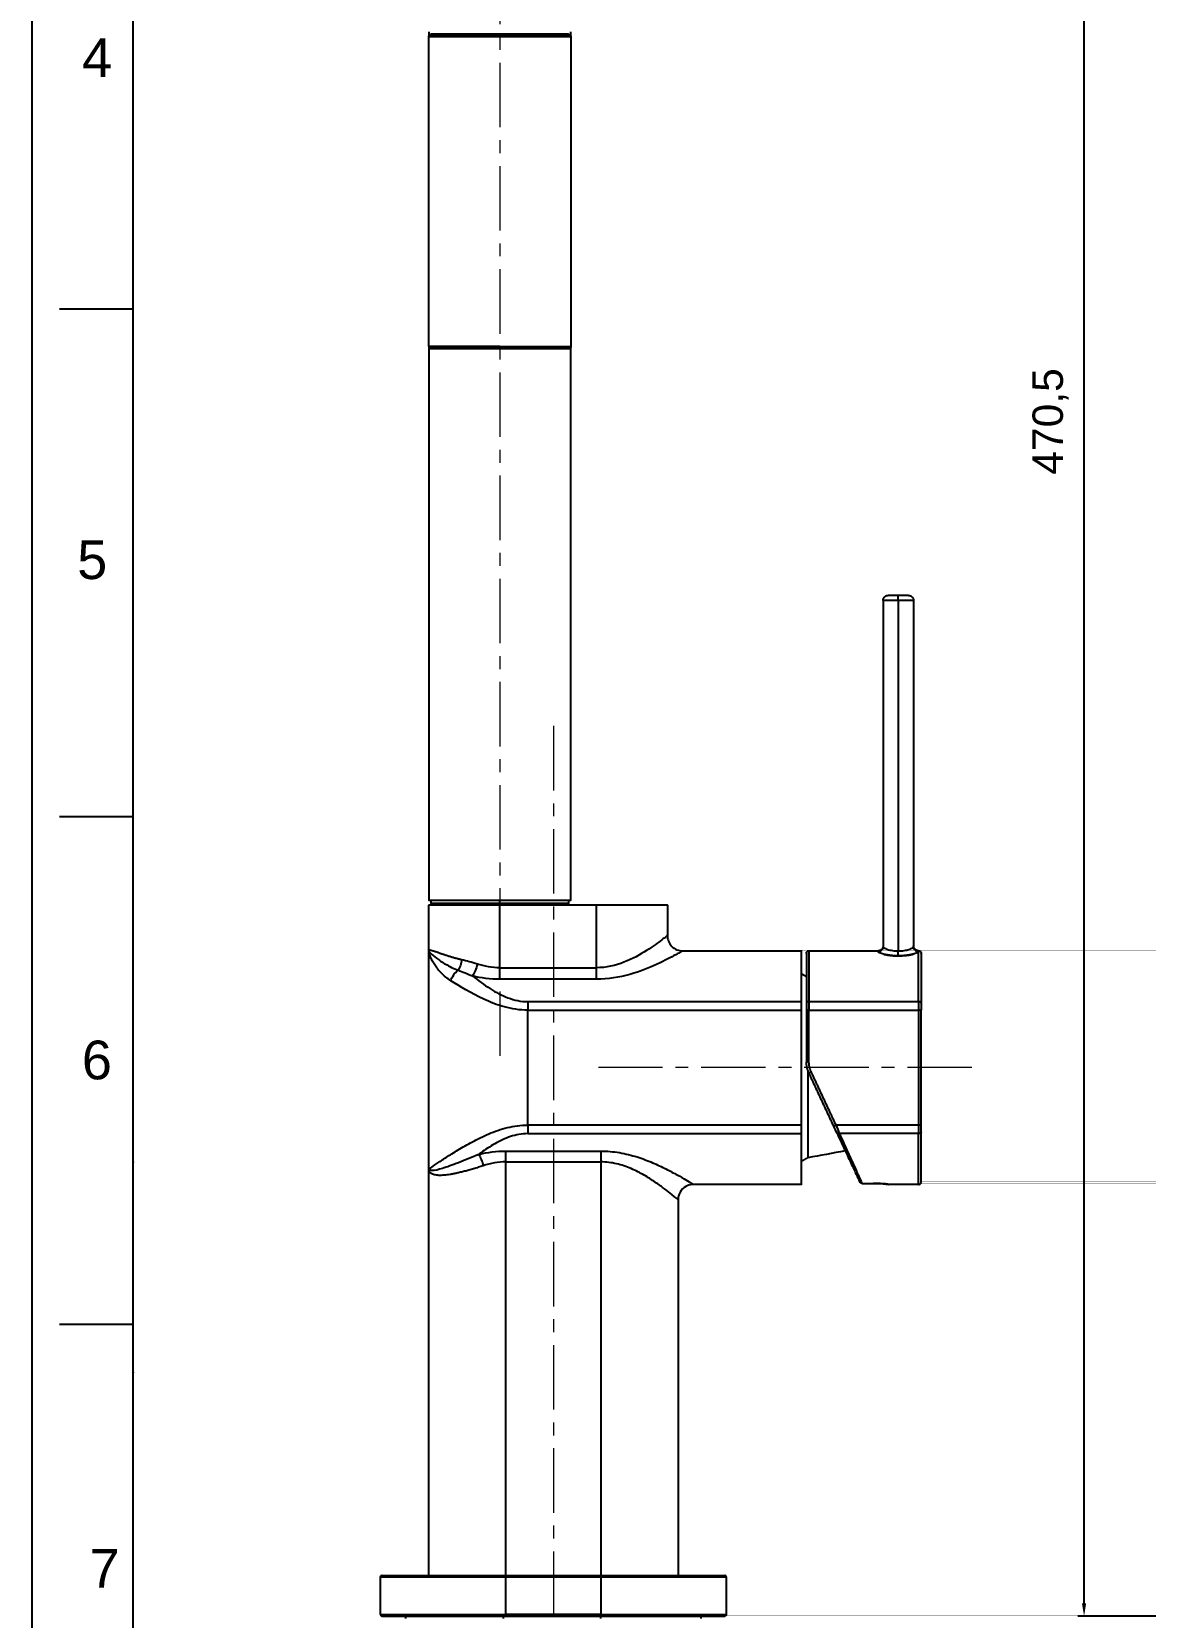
# Model space of a CAD drawing. Header units: millimetres. Extents: x 4395 to 4989, y 1263 to 2103.
# Drawn here: x 4394.5 to 4613.9, y 1425.2 to 1737.4 of the extents above; entities that cross this region are included whole.
import ezdxf

# ---------------------------------------------------------------- set-up
doc = ezdxf.new("R2010")
doc.units = ezdxf.units.MM
doc.linetypes.add('CENTERX2', pattern=[20.32, 12.7, -2.54, 2.54, -2.54])
doc.layers.get('Defpoints').update_dxf_attribs({"color": 3})
doc.layers.add('CENTER', color=1, linetype='CENTERX2', lineweight=15)
doc.layers.add('DIM', color=3, linetype='Continuous', lineweight=9)
doc.styles.get("Standard").update_dxf_attribs({"font": 'arial.ttf'})
doc.dimstyles.new('ISO-25$0', dxfattribs={"dimtxt": 3, "dimasz": 3.5, "dimexe": 1.25, "dimexo": 0, "dimtad": 1, "dimdsep": 46, "dimtxsty": 'Standard', "dimblk1": 'CLOSEDBLANK', "dimcen": 1, "dimadec": 0, "dimazin": 0, "dimtfac": 1, "dimtmove": 1, "dimatfit": 3, "dimfxl": 1, "dimarcsym": 0})

# ---------------------------------------------------------------- blocks, each defined once
blk = doc.blocks.new('*D15')
at = {"layer": 'Defpoints', "color": 0, "transparency": 16777216}
for p in [(4601.85, 1895.93), (4774.51, 1895.93), (4857.61, 1425.43)]:
    blk.add_point(p, dxfattribs=at)
at = {"layer": 'DIM', "color": 0, "lineweight": -2, "transparency": 16777216}
for p, q in [((4773.89, 1895.93), (4600.6, 1895.93)), ((4601.85, 1427.93), (4601.85, 1893.43)), ((4856.99, 1425.43), (4600.6, 1425.43))]:
    blk.add_line(p, q, dxfattribs=at)
at = {"layer": 'DIM', "color": 0, "transparency": 16777216}
for points in [[(4601.43, 1893.43), (4602.26, 1893.43), (4601.85, 1895.93)], [(4601.43, 1427.93), (4602.26, 1427.93), (4601.85, 1425.43)]]:
    blk.add_solid(points, dxfattribs=at)
at = {"layer": 'DIM', "color": 0, "transparency": 16777216, "insert": (4595.24, 1660.68), "char_height": 6, "attachment_point": 5, "rotation": 90}
blk.add_mtext('470,5', dxfattribs=at)

msp = doc.modelspace()

# ---------------------------------------------------------------- linework, layer by layer
at = {"color": 7, "linetype": 'Continuous'}
for p, q in [((4394.52, 2102.82), (4394.52, 1262.82)), ((4414.52, 1682.82), (4399.99, 1682.82)), ((4414.52, 1582.82), (4399.99, 1582.82)), ((4414.52, 1482.82), (4399.99, 1482.82))]:
    msp.add_line(p, q, dxfattribs=at)
at = {"linetype": 'Continuous'}
msp.add_line((4414.52, 1282.82), (4414.52, 2082.82), dxfattribs=at)
at = {"lineweight": -3}
for points, weights in [([(4486.75, 1736.43), (4472.75, 1736.43), (4472.75, 1736.43)], [1, 0.707106781187, 1]), ([(4472.75, 1736.43), (4472.75, 1736.64), (4472.9, 1736.79)], [1, 0.853553390593, 0.853553390593]), ([(4486.75, 1736.79), (4472.9, 1736.79), (4472.9, 1736.79)], [1, 0.707106781187, 1]), ([(4472.9, 1736.79), (4473.05, 1736.93), (4473.25, 1736.93)], [0.853553390593, 0.853553390593, 1]), ([(4486.75, 1736.93), (4473.25, 1736.93), (4473.25, 1736.93)], [1, 0.707106781187, 1]), ([(4486.75, 1736.93), (4486.75, 1736.93), (4486.75, 1736.79)], [1, 0.92387953252, 1]), ([(4500.25, 1736.93), (4500.25, 1736.93), (4486.75, 1736.93)], [1, 0.707106781187, 1]), ([(4486.75, 1736.43), (4486.75, 1736.64), (4486.75, 1736.79)], [1, 0.92387953252, 1]), ([(4500.61, 1736.79), (4500.61, 1736.79), (4486.75, 1736.79)], [1, 0.707106781187, 1]), ([(4500.75, 1736.43), (4500.75, 1736.43), (4486.75, 1736.43)], [1, 0.707106781187, 1]), ([(4500.25, 1736.93), (4500.46, 1736.93), (4500.61, 1736.79)], [1, 0.853553390593, 0.853553390593]), ([(4500.61, 1736.79), (4500.75, 1736.64), (4500.75, 1736.43)], [0.853553390593, 0.853553390593, 1]), ([(4486.75, 1675.43), (4472.75, 1675.43), (4472.75, 1675.43)], [1, 0.707106781187, 1]), ([(4472.75, 1675.43), (4472.75, 1675.33), (4472.8, 1675.23)], [1, 0.918778011924, 0.882603235072]), ([(4472.8, 1675.23), (4472.8, 1675.23), (4486.75, 1675.23)], [1, 0.707106781187, 1]), ([(4472.92, 1675.06), (4472.92, 1675.06), (4486.75, 1675.06)], [1, 0.707106781187, 1]), ([(4486.75, 1675.43), (4500.75, 1675.43), (4500.75, 1675.43)], [1, 0.707106781187, 1]), ([(4486.75, 1675.43), (4486.75, 1675.33), (4486.75, 1675.23)], [1, 0.977975186085, 1]), ([(4486.75, 1675.23), (4500.71, 1675.23), (4500.71, 1675.23)], [1, 0.707106781187, 1]), ([(4486.75, 1675.06), (4486.75, 1675.13), (4486.75, 1675.23)], [1, 0.977975186073, 1]), ([(4500.59, 1675.06), (4500.59, 1675.06), (4486.75, 1675.06)], [1, 0.707106781187, 1]), ([(4486.75, 1675.01), (4486.75, 1675.01), (4486.75, 1675.06)], [1, 0.934172359147, 1]), ([(4500.45, 1675.01), (4500.41, 1675.01), (4500.37, 1675.03)], [1, 0.91877801193, 0.882603235077]), ([(4500.59, 1675.06), (4500.53, 1675.01), (4500.45, 1675.01)], [0.854215066669, 0.863397181416, 1]), ([(4500.75, 1675.43), (4500.75, 1675.33), (4500.71, 1675.23)], [1, 0.918778011924, 0.882603235072]), ([(4562.25, 1625.43), (4562.25, 1626.43), (4563.25, 1626.43)], [1, 0.707106781191, 1]), ([(4565.25, 1625.43), (4562.25, 1625.43), (4562.25, 1625.43)], [1, 0.70710678119, 1]), ([(4565.25, 1626.43), (4563.25, 1626.43), (4563.25, 1626.43)], [1, 0.70710678119, 1]), ([(4565.25, 1625.43), (4565.25, 1626.43), (4565.25, 1626.43)], [1, 0.70710678118, 1]), ([(4567.25, 1626.43), (4567.25, 1626.43), (4565.25, 1626.43)], [1, 0.70710678119, 1]), ([(4568.25, 1625.43), (4568.25, 1625.43), (4565.25, 1625.43)], [1, 0.70710678119, 1]), ([(4567.25, 1626.43), (4568.25, 1626.43), (4568.25, 1625.43)], [1, 0.707106781191, 1]), ([(4486.75, 1565.43), (4472.75, 1565.43), (4472.75, 1565.43)], [1, 0.707106781187, 1]), ([(4486.75, 1565.73), (4473.25, 1565.73), (4473.25, 1565.73)], [1, 0.707106781187, 1]), ([(4500.25, 1565.73), (4500.25, 1565.73), (4486.75, 1565.73)], [1, 0.707106781187, 1]), ([(4519.75, 1565.43), (4519.75, 1565.43), (4505.75, 1565.43)], [1, 0.707106781187, 1]), ([(4546.15, 1546.43), (4546.15, 1556.43), (4546.15, 1556.43)], [1, 0.884627810939, 1]), ([(4547.15, 1555.93), (4547.15, 1556.43), (4547.65, 1556.43)], [1, 0.707106781189, 1]), ([(4547.15, 1555.93), (4547.15, 1555.93), (4547.15, 1546.15)], [1, 0.884627810939, 1]), ([(4547.65, 1556.43), (4547.65, 1556.43), (4547.65, 1546.43)], [1, 0.884627810939, 1]), ([(4562.25, 1557.43), (4562.25, 1556.43), (4561.25, 1556.43)], [1, 0.707106781187, 1]), ([(4561.25, 1556.25), (4561.25, 1556.43), (4561.25, 1556.43)], [1, 0.998037259237, 1]), ([(4569.25, 1556.43), (4569.25, 1556.43), (4569.25, 1556.25)], [1, 0.998037259237, 1]), ([(4569.25, 1546.43), (4569.25, 1554.96), (4569.25, 1556.25)], [1, 0.912092442077, 1]), ([(4569.75, 1555.93), (4569.75, 1555.93), (4569.75, 1546.15)], [1, 0.884627810939, 1]), ([(4486.75, 1550.83), (4486.75, 1551.73), (4486.75, 1553.1)], [1, 0.909353109041, 1]), ([(4505.75, 1553.1), (4505.75, 1551.73), (4505.75, 1550.83)], [1, 0.909353109041, 1]), ([(4492.25, 1546.43), (4492.25, 1545.66), (4492.25, 1544.74)], [1, 0.955248658723, 1]), ([(4546.15, 1544.74), (4546.15, 1545.66), (4546.15, 1546.43)], [1, 0.955248658726, 1]), ([(4547.65, 1546.43), (4547.15, 1546.43), (4547.15, 1546.15)], [1, 0.707106781187, 1]), ([(4547.15, 1546.15), (4547.15, 1545.51), (4547.15, 1544.74)], [1, 0.95524865873, 1]), ([(4547.65, 1546.43), (4547.65, 1545.66), (4547.65, 1544.74)], [1, 0.95524865873, 1]), ([(4569.75, 1546.15), (4569.75, 1546.43), (4569.25, 1546.43)], [1, 0.707106781187, 1]), ([(4569.25, 1546.43), (4569.25, 1545.66), (4569.25, 1544.74)], [1, 0.95524865873, 1]), ([(4569.75, 1546.15), (4569.75, 1545.51), (4569.75, 1544.74)], [1, 0.95524865873, 1]), ([(4547.65, 1544.74), (4547.15, 1544.74), (4547.15, 1544.74)], [1, 0.707106781188, 1]), ([(4569.75, 1544.74), (4569.75, 1544.74), (4569.25, 1544.74)], [1, 0.707106781188, 1]), ([(4547.65, 1534.54), (4547.15, 1534.54), (4547.15, 1534.54)], [1, 0.707106781188, 1]), ([(4547.62, 1532.43), (4547.15, 1533.43), (4547.15, 1534.54)], [1, 0.97629600712, 1]), ([(4548.08, 1532.64), (4547.65, 1533.54), (4547.65, 1534.54)], [1, 0.97629600712, 1]), ([(4547.62, 1532.43), (4547.62, 1532.43), (4548.08, 1532.64)], [1, 0.707106781193, 1]), ([(4492.25, 1522.13), (4492.25, 1521.2), (4492.25, 1520.43)], [1, 0.955248658729, 1]), ([(4546.15, 1520.43), (4546.15, 1521.2), (4546.15, 1522.13)], [1, 0.955248658727, 1]), ([(4552.52, 1521.92), (4552.52, 1521.92), (4552.98, 1522.13)], [1, 0.707106781181, 1]), ([(4569.75, 1522.13), (4569.75, 1522.13), (4569.25, 1522.13)], [1, 0.707106781185, 1]), ([(4569.25, 1522.13), (4569.25, 1521.2), (4569.25, 1520.43)], [1, 0.955248658727, 1]), ([(4569.75, 1520.72), (4569.75, 1520.43), (4569.25, 1520.43)], [1, 0.707106781187, 1]), ([(4569.75, 1520.72), (4569.75, 1521.36), (4569.75, 1522.13)], [1, 0.955248658727, 1]), ([(4569.75, 1510.93), (4569.75, 1510.93), (4569.75, 1520.72)], [1, 0.884627810939, 1]), ([(4546.15, 1510.43), (4546.15, 1510.43), (4546.15, 1520.43)], [1, 0.884627810939, 1]), ([(4569.25, 1510.43), (4569.25, 1510.43), (4569.25, 1520.43)], [1, 0.884627810939, 1]), ([(4487.95, 1514.86), (4487.95, 1516.13), (4487.95, 1517.01)], [1, 0.921954445729, 1]), ([(4506.65, 1517.01), (4506.65, 1516.13), (4506.65, 1514.86)], [1, 0.921954445729, 1]), ([(4558.1, 1510.64), (4558.1, 1510.64), (4558.1, 1510.64)], [1, 0.997730631385, 1]), ([(4560.32, 1510.64), (4560.32, 1510.64), (4560.32, 1510.64)], [1, 0.997735434421, 1]), ([(4569.25, 1510.43), (4569.75, 1510.43), (4569.75, 1510.93)], [1, 0.707106781184, 1]), ([(4463.25, 1433.13), (4463.25, 1433.43), (4463.55, 1433.43)], [1, 0.707106781194, 1]), ([(4463.55, 1433.43), (4463.55, 1433.43), (4487.95, 1433.43)], [1, 0.707106781187, 1]), ([(4487.95, 1433.13), (4487.95, 1433.43), (4487.95, 1433.43)], [1, 0.707106781187, 1]), ([(4506.65, 1433.43), (4506.65, 1433.43), (4506.65, 1433.13)], [1, 0.707106781187, 1]), ([(4506.65, 1433.43), (4531.05, 1433.43), (4531.05, 1433.43)], [1, 0.707106781187, 1]), ([(4463.25, 1433.13), (4463.25, 1433.13), (4487.95, 1433.13)], [1, 0.707106781187, 1]), ([(4506.65, 1433.13), (4531.35, 1433.13), (4531.35, 1433.13)], [1, 0.707106781187, 1]), ([(4463.25, 1425.73), (4463.25, 1425.73), (4487.95, 1425.73)], [1, 0.707106781187, 1]), ([(4463.55, 1425.43), (4463.55, 1425.43), (4487.95, 1425.43)], [1, 0.707106781187, 1]), ([(4487.95, 1425.43), (4487.95, 1425.43), (4487.95, 1425.73)], [1, 0.707106781187, 1]), ([(4506.65, 1425.43), (4506.65, 1425.43), (4506.65, 1425.73)], [1, 0.707106781187, 1]), ([(4506.65, 1425.73), (4531.35, 1425.73), (4531.35, 1425.73)], [1, 0.707106781187, 1]), ([(4506.65, 1425.43), (4531.05, 1425.43), (4531.05, 1425.43)], [1, 0.707106781187, 1]), ([(4531.35, 1425.73), (4531.35, 1425.43), (4531.05, 1425.43)], [1, 0.707106781187, 1])]:
    msp.add_rational_spline(points, weights, degree=2, dxfattribs=at)
for points, degree in [([(4472.75, 1737.43), (4472.75, 1736.93), (4472.75, 1736.43)], 2), ([(4472.75, 1675.43), (4472.75, 1705.93), (4472.75, 1736.43)], 2), ([(4500.75, 1736.43), (4500.75, 1736.93), (4500.75, 1737.43)], 2), ([(4500.75, 1736.43), (4500.75, 1705.93), (4500.75, 1675.43)], 2), ([(4472.75, 1675.43), (4472.75, 1620.93), (4472.75, 1566.43)], 2), ([(4500.75, 1566.43), (4500.75, 1620.93), (4500.75, 1675.43)], 2), ([(4562.25, 1625.43), (4562.25, 1591.34), (4562.25, 1557.24)], 2), ([(4565.25, 1625.43), (4565.25, 1590.91), (4565.25, 1556.39)], 2), ([(4568.25, 1625.43), (4568.25, 1591.34), (4568.25, 1557.24)], 2), ([(4472.75, 1556.43), (4472.75, 1560.93), (4472.75, 1565.43)], 2), ([(4473.25, 1565.73), (4473.25, 1566.08), (4473.25, 1566.43)], 2), ([(4474, 1565.43), (4474, 1565.58), (4474, 1565.73)], 2), ([(4485.75, 1565.43), (4485.75, 1565.58), (4485.75, 1565.73)], 2), ([(4486.75, 1565.73), (4486.75, 1566.08), (4486.75, 1566.43)], 2), ([(4486.75, 1565.43), (4486.75, 1565.58), (4486.75, 1565.73)], 2), ([(4486.75, 1553.1), (4486.75, 1559.27), (4486.75, 1565.43)], 2), ([(4505.75, 1565.43), (4496.25, 1565.43), (4486.75, 1565.43)], 2), ([(4487.75, 1565.73), (4487.75, 1565.58), (4487.75, 1565.43)], 2), ([(4499.5, 1565.73), (4499.5, 1565.58), (4499.5, 1565.43)], 2), ([(4500.25, 1566.43), (4500.25, 1566.08), (4500.25, 1565.73)], 2), ([(4505.75, 1565.43), (4505.75, 1559.27), (4505.75, 1553.1)], 2), ([(4519.75, 1565.43), (4519.75, 1562.43), (4519.75, 1559.43)], 2), ([(4519.75, 1559.43), (4519.75, 1558.71), (4520.37, 1557.05), (4522.03, 1556.43), (4522.75, 1556.43)], 3), ([(4479.23, 1554.66), (4479.17, 1554.67), (4479.05, 1554.7), (4478.85, 1554.75), (4478.62, 1554.8), (4478.38, 1554.86), (4478.11, 1554.93), (4477.83, 1555.01), (4477.53, 1555.09), (4477.22, 1555.18), (4476.9, 1555.28), (4476.55, 1555.39), (4476.27, 1555.48), (4476, 1555.57), (4475.75, 1555.65), (4475.53, 1555.73), (4475.32, 1555.8), (4475.12, 1555.87), (4474.95, 1555.93), (4474.79, 1555.99), (4474.62, 1556.05), (4474.58, 1556.06), (4474.13, 1556.22), (4473.85, 1556.31), (4473.57, 1556.4), (4473.35, 1556.46), (4473.16, 1556.51), (4473.01, 1556.53), (4472.89, 1556.54), (4472.81, 1556.52), (4472.76, 1556.49), (4472.75, 1556.45), (4472.75, 1556.43)], 3), ([(4472.75, 1513.43), (4472.75, 1534.93), (4472.75, 1556.43)], 2), ([(4522.75, 1556.43), (4534.45, 1556.43), (4546.15, 1556.43)], 2), ([(4547.65, 1556.43), (4554.45, 1556.43), (4561.25, 1556.43)], 2), ([(4478.52, 1552.6), (4479.4, 1552.28), (4480.34, 1551.91), (4481.37, 1551.48)], 3), ([(4482.32, 1553.83), (4481.24, 1554.17), (4480.21, 1554.45), (4479.23, 1554.66)], 3), ([(4482.32, 1553.83), (4482.22, 1553.38), (4481.93, 1552.45), (4481.55, 1551.74), (4481.37, 1551.48)], 3), ([(4486.75, 1553.1), (4485.21, 1553.1), (4483.73, 1553.38), (4482.32, 1553.83)], 3), ([(4486.75, 1553.1), (4496.25, 1553.1), (4505.75, 1553.1)], 2), ([(4546.15, 1551.93), (4546.65, 1551.65), (4547.15, 1551.36)], 2), ([(4486.75, 1550.83), (4484.88, 1550.83), (4483.08, 1551.08), (4481.37, 1551.48)], 3), ([(4505.75, 1550.83), (4496.25, 1550.83), (4486.75, 1550.83)], 2), ([(4492.25, 1546.43), (4519.2, 1546.43), (4546.15, 1546.43)], 2), ([(4547.65, 1546.43), (4558.45, 1546.43), (4569.25, 1546.43)], 2), ([(4492.25, 1522.13), (4492.25, 1533.43), (4492.25, 1544.74)], 2), ([(4492.25, 1544.74), (4519.2, 1544.74), (4546.15, 1544.74)], 2), ([(4546.15, 1522.13), (4546.15, 1533.43), (4546.15, 1544.74)], 2), ([(4547.15, 1544.74), (4547.15, 1539.64), (4547.15, 1534.54)], 2), ([(4547.65, 1534.54), (4547.65, 1539.64), (4547.65, 1544.74)], 2), ([(4547.65, 1544.74), (4558.45, 1544.74), (4569.25, 1544.74)], 2), ([(4569.25, 1544.74), (4569.25, 1533.43), (4569.25, 1522.13)], 2), ([(4569.75, 1522.13), (4569.75, 1533.43), (4569.75, 1544.74)], 2), ([(4552.52, 1521.92), (4550.07, 1527.17), (4547.62, 1532.43)], 2), ([(4552.98, 1522.13), (4550.53, 1527.38), (4548.08, 1532.64)], 2), ([(4546.15, 1522.13), (4519.2, 1522.13), (4492.25, 1522.13)], 2), ([(4553.18, 1520.51), (4552.99, 1520.92), (4552.76, 1521.42), (4552.52, 1521.92)], 3), ([(4552.98, 1522.13), (4553.21, 1521.53), (4553.44, 1520.93), (4553.64, 1520.43)], 3), ([(4569.25, 1522.13), (4561.12, 1522.13), (4552.98, 1522.13)], 2), ([(4492.25, 1520.43), (4519.2, 1520.43), (4546.15, 1520.43)], 2), ([(4553.64, 1520.43), (4553.54, 1520.4), (4553.32, 1520.38), (4553.21, 1520.46), (4553.18, 1520.51)], 3), ([(4569.25, 1520.43), (4561.45, 1520.43), (4553.64, 1520.43)], 2), ([(4482.6, 1516.34), (4484.31, 1516.76), (4486.09, 1517.01), (4487.95, 1517.01)], 3), ([(4487.95, 1514.86), (4486.4, 1514.86), (4484.91, 1514.58), (4483.48, 1514.11)], 3), ([(4487.95, 1517.01), (4497.3, 1517.01), (4506.65, 1517.01)], 2), ([(4487.95, 1433.43), (4487.95, 1474.15), (4487.95, 1514.86)], 2), ([(4487.95, 1514.86), (4497.3, 1514.86), (4506.65, 1514.86)], 2), ([(4506.65, 1514.86), (4506.65, 1474.15), (4506.65, 1433.43)], 2), ([(4547.43, 1515.67), (4546.79, 1515.3), (4546.15, 1514.93)], 2), ([(4554.81, 1517.03), (4552.35, 1516.57), (4549.89, 1516.12), (4547.43, 1515.67)], 3), ([(4483.48, 1514.11), (4483.15, 1514), (4482.5, 1513.79), (4481.56, 1513.5), (4480.66, 1513.24), (4479.81, 1513.01), (4479.01, 1512.81), (4478.26, 1512.64), (4477.55, 1512.49), (4476.9, 1512.38), (4476.29, 1512.29), (4475.77, 1512.24), (4475.18, 1512.21), (4474.68, 1512.21), (4474.23, 1512.25), (4473.83, 1512.32), (4473.5, 1512.42), (4473.23, 1512.55), (4473.02, 1512.72), (4472.86, 1512.92), (4472.77, 1513.16), (4472.75, 1513.34), (4472.75, 1513.43)], 3), ([(4472.75, 1433.43), (4472.75, 1473.43), (4472.75, 1513.43)], 2), ([(4546.15, 1510.43), (4535.5, 1510.43), (4524.85, 1510.43)], 2), ([(4524.86, 1510.43), (4524.86, 1510.43), (4524.86, 1510.43), (4524.86, 1510.43)], 3), ([(4558.1, 1510.64), (4557.91, 1510.64), (4557.73, 1510.75), (4557.65, 1510.93)], 3), ([(4558.1, 1510.64), (4559.21, 1510.64), (4560.32, 1510.64)], 2), ([(4569.25, 1510.43), (4566.31, 1510.43), (4563.37, 1510.43)], 2), ([(4521.84, 1507.45), (4521.85, 1507.44), (4521.85, 1507.43), (4521.85, 1507.43)], 3), ([(4521.85, 1507.43), (4521.85, 1470.43), (4521.85, 1433.43)], 2), ([(4487.95, 1433.43), (4497.3, 1433.43), (4506.65, 1433.43)], 2), ([(4463.25, 1425.73), (4463.25, 1429.43), (4463.25, 1433.13)], 2), ([(4487.95, 1433.13), (4497.3, 1433.13), (4506.65, 1433.13)], 2), ([(4487.95, 1425.73), (4487.95, 1429.43), (4487.95, 1433.13)], 2), ([(4506.65, 1433.13), (4506.65, 1429.43), (4506.65, 1425.73)], 2), ([(4531.35, 1433.13), (4531.35, 1429.43), (4531.35, 1425.73)], 2), ([(4468.25, 1424.93), (4468.25, 1425.18), (4468.25, 1425.43)], 2), ([(4487.47, 1424.93), (4487.47, 1425.18), (4487.47, 1425.43)], 2), ([(4506.65, 1425.73), (4497.3, 1425.73), (4487.95, 1425.73)], 2), ([(4487.95, 1425.43), (4497.3, 1425.43), (4506.65, 1425.43)], 2), ([(4506.65, 1424.93), (4506.65, 1425.18), (4506.65, 1425.43)], 2), ([(4526.35, 1425.43), (4526.35, 1425.18), (4526.35, 1424.93)], 2)]:
    msp.add_open_spline(points, degree=degree, dxfattribs=at)
for points, weights, knots in [([(4472.8, 1675.23), (4472.84, 1675.14), (4472.9, 1675.08), (4472.91, 1675.07), (4472.92, 1675.06)], [0.882603235072, 0.853553390593, 0.853553390593, 0.853553390593, 0.854215066661], [0.2297305, 0.2297305, 0.2297305, 0.4142136, 0.4142136, 0.442056, 0.442056, 0.442056]), ([(4500.45, 1675.01), (4500.45, 1675.01), (4496.44, 1675.01), (4492.43, 1675.01), (4486.75, 1675.01)], [1, 0.853553390593, 0.853553390593, 0.853553390593, 1], [0, 0, 0, 11.349452, 11.349452, 22.698903, 22.698903, 22.698903]), ([(4500.71, 1675.23), (4500.67, 1675.14), (4500.61, 1675.08), (4500.6, 1675.07), (4500.59, 1675.06)], [0.882603235072, 0.853553390593, 0.853553390593, 0.853553390593, 0.854215066661], [0.2297305, 0.2297305, 0.2297305, 0.4142136, 0.4142136, 0.442056, 0.442056, 0.442056]), ([(4472.75, 1566.43), (4472.75, 1566.43), (4486.75, 1566.43), (4500.75, 1566.43), (4500.75, 1566.43)], [1, 0.707106781187, 1, 0.707106781187, 1], [-0.0439823, -0.0439823, -0.0439823, -0.02199115, -0.02199115, 0, 0, 0]), ([(4569.25, 1556.43), (4568.84, 1556.43), (4568.55, 1556.73), (4568.25, 1557.02), (4568.25, 1557.43)], [1, 0.853553390593, 0.853553390593, 0.853553390593, 1], [2, 2, 2, 2.828427, 2.828427, 3.656854, 3.656854, 3.656854]), ([(4569.25, 1556.43), (4569.46, 1556.43), (4569.61, 1556.29), (4569.75, 1556.14), (4569.75, 1555.93)], [1, 0.853553390593, 0.853553390593, 0.853553390593, 1], [0, 0, 0, 0.4142136, 0.4142136, 0.8284271, 0.8284271, 0.8284271]), ([(4547.43, 1532.89), (4547.43, 1526.85), (4547.43, 1522.17), (4547.43, 1515.67), (4547.43, 1515.67)], [0.962886133956, 0.928938322203, 1, 0.903822748345, 1], [0.00410245, 0.00410245, 0.00410245, 0.01570986, 0.01570986, 0.03141971, 0.03141971, 0.03141971]), ([(4531.35, 1433.13), (4531.35, 1433.26), (4531.27, 1433.34), (4531.18, 1433.43), (4531.05, 1433.43)], [1, 0.853553390593, 0.853553390593, 0.853553390593, 1], [0, 0, 0, 0.2485281, 0.2485281, 0.4970563, 0.4970563, 0.4970563]), ([(4463.25, 1425.73), (4463.25, 1425.61), (4463.34, 1425.52), (4463.43, 1425.43), (4463.55, 1425.43)], [1, 0.853553390593, 0.853553390593, 0.853553390593, 0.999999999996], [0, 0, 0, 0.2485281, 0.2485281, 0.4970563, 0.4970563, 0.4970563])]:
    msp.add_rational_spline(points, weights, degree=2, knots=knots, dxfattribs=at)
for points, knots in [([(4519.75, 1559.43), (4519.75, 1559.43), (4519.56, 1559.28), (4518.43, 1558.4), (4515.86, 1556.52), (4511.39, 1553.99), (4507.67, 1553.1), (4505.75, 1553.1)], [-0.0234187, -0.0234187, -0.0234187, -0.0234187, -0.02049137, -0.01756403, -0.01170935, -0.00585468, 0, 0, 0, 0]), ([(4477.09, 1550.53), (4476.37, 1550.99), (4475.46, 1551.76), (4474.5, 1552.86), (4473.9, 1553.69), (4473.41, 1554.5), (4473.04, 1555.25), (4472.81, 1555.91), (4472.75, 1556.28), (4472.75, 1556.43)], [0, 0, 0, 0, 0.00363761, 0.00545642, 0.00727523, 0.00909403, 0.01091284, 0.01273165, 0.01455046, 0.01455046, 0.01455046, 0.01455046]), ([(4472.75, 1556.43), (4472.75, 1556.34), (4473.03, 1555.98), (4473.97, 1555.19), (4475.05, 1554.42), (4476.04, 1553.8), (4477.17, 1553.18), (4478.06, 1552.78), (4478.52, 1552.6)], [-0.01466866, -0.01466866, -0.01466866, -0.01466866, -0.01097947, -0.00729028, -0.00544569, -0.00360109, -0.00175649, 0, 0, 0, 0]), ([(4522.75, 1556.43), (4522.75, 1556.43), (4522.52, 1556.3), (4521.15, 1555.52), (4518.03, 1553.85), (4512.59, 1551.61), (4508.08, 1550.83), (4505.75, 1550.83)], [0, 0, 0, 0, 0.00328637, 0.00657274, 0.01314549, 0.01971823, 0.02629097, 0.02629097, 0.02629097, 0.02629097]), ([(4562.25, 1557.24), (4562.25, 1557.13), (4562.22, 1556.94), (4562.1, 1556.7), (4561.92, 1556.48), (4561.63, 1556.29), (4561.37, 1556.25), (4561.25, 1556.25)], [-0.001589408, -0.001589408, -0.001589408, -0.001589408, -0.001192056, -0.00099338, -0.000794704, -0.000397352, 0, 0, 0, 0]), ([(4565.25, 1555.43), (4564.73, 1555.43), (4563.93, 1555.48), (4563.01, 1555.62), (4562.4, 1555.74), (4561.91, 1555.88), (4561.42, 1556.06), (4561.25, 1556.19), (4561.25, 1556.25)], [0, 0, 0, 0, 0.001565478, 0.002348217, 0.003130956, 0.003913695, 0.004696434, 0.006261912, 0.006261912, 0.006261912, 0.006261912]), ([(4562.25, 1557.24), (4562.25, 1557.18), (4562.38, 1557.05), (4562.74, 1556.86), (4563.11, 1556.71), (4563.57, 1556.58), (4564.26, 1556.44), (4564.86, 1556.39), (4565.25, 1556.39)], [0, 0, 0, 0, 0.001209107, 0.00181366, 0.002418213, 0.003022766, 0.00362732, 0.004836426, 0.004836426, 0.004836426, 0.004836426]), ([(4562.41, 1555.75), (4562.41, 1555.75), (4562.51, 1555.72), (4562.7, 1555.68), (4563.12, 1555.6), (4563.7, 1555.52), (4564.46, 1555.45), (4564.99, 1555.43), (4565.25, 1555.43)], [0.003107444, 0.003107444, 0.003107444, 0.003107444, 0.003121699, 0.003511912, 0.003902124, 0.004682549, 0.005462974, 0.006243398, 0.006243398, 0.006243398, 0.006243398]), ([(4565.25, 1556.39), (4565.46, 1556.39), (4565.85, 1556.41), (4566.42, 1556.48), (4566.86, 1556.57), (4567.17, 1556.65), (4567.39, 1556.72), (4567.58, 1556.79), (4567.81, 1556.88), (4568.13, 1557.05), (4568.25, 1557.18), (4568.25, 1557.24)], [0, 0, 0, 0, 0.000602662, 0.001205324, 0.001807985, 0.002109316, 0.002410647, 0.002711978, 0.003013309, 0.003615971, 0.004821294, 0.004821294, 0.004821294, 0.004821294]), ([(4565.25, 1555.43), (4565.25, 1555.46), (4565.25, 1555.55), (4565.25, 1555.74), (4565.25, 1555.93), (4565.25, 1556.13), (4565.25, 1556.29), (4565.25, 1556.39)], [-0.001284591, -0.001284591, -0.001284591, -0.001284591, -0.000963443, -0.000642295, -0.000481722, -0.000321148, 0, 0, 0, 0]), ([(4569.25, 1556.25), (4569.25, 1556.19), (4569.09, 1556.07), (4568.66, 1555.9), (4568.36, 1555.81), (4568.1, 1555.75), (4567.81, 1555.68), (4567.39, 1555.6), (4566.81, 1555.52), (4566.05, 1555.45), (4565.52, 1555.43), (4565.25, 1555.43)], [0, 0, 0, 0, 0.00156085, 0.002341274, 0.002731487, 0.003121699, 0.003511912, 0.003902124, 0.004682549, 0.005462974, 0.006243398, 0.006243398, 0.006243398, 0.006243398]), ([(4565.25, 1555.43), (4565.78, 1555.43), (4566.58, 1555.48), (4567.5, 1555.62), (4567.91, 1555.7), (4568.1, 1555.75), (4568.1, 1555.75)], [0, 0, 0, 0, 0.001565478, 0.002348217, 0.003130956, 0.003147535, 0.003147535, 0.003147535, 0.003147535]), ([(4569.25, 1556.25), (4569.14, 1556.25), (4568.88, 1556.29), (4568.59, 1556.48), (4568.41, 1556.7), (4568.29, 1556.94), (4568.25, 1557.13), (4568.25, 1557.24)], [-0.001589408, -0.001589408, -0.001589408, -0.001589408, -0.001192056, -0.000794704, -0.000596028, -0.000397352, 0, 0, 0, 0]), ([(4477.09, 1550.53), (4477.2, 1550.91), (4477.57, 1551.69), (4478.2, 1552.35), (4478.52, 1552.6)], [-0.002634878, -0.002634878, -0.002634878, -0.002634878, -0.001263282, 0, 0, 0, 0]), ([(4479.23, 1554.66), (4479.2, 1554.46), (4479.14, 1554.11), (4478.93, 1553.35), (4478.69, 1552.87), (4478.52, 1552.6)], [0, 0, 0, 0, 0.000569998, 0.00115409, 0.002322274, 0.002322274, 0.002322274, 0.002322274]), ([(4492.25, 1544.74), (4490.67, 1544.74), (4487.55, 1545.24), (4482.12, 1547.42), (4478.89, 1549.39), (4477.09, 1550.53)], [0, 0, 0, 0, 0.00465843, 0.00931687, 0.01863374, 0.01863374, 0.01863374, 0.01863374]), ([(4481.37, 1551.48), (4482.44, 1550.62), (4484.57, 1549.03), (4488.27, 1547.01), (4490.91, 1546.43), (4492.25, 1546.43)], [0, 0, 0, 0, 0.00508357, 0.00926913, 0.01345469, 0.01345469, 0.01345469, 0.01345469]), ([(4472.75, 1513.43), (4472.76, 1513.43), (4473.03, 1513.62), (4474.22, 1514.45), (4476.08, 1515.7), (4478.49, 1517.23), (4481.27, 1518.84), (4484.5, 1520.44), (4488.16, 1521.74), (4490.86, 1522.13), (4492.25, 1522.13)], [0, 0, 0, 0, 0.00386407, 0.00792286, 0.01198164, 0.01604043, 0.02009921, 0.02415799, 0.02821678, 0.03227556, 0.03227556, 0.03227556, 0.03227556]), ([(4492.25, 1520.43), (4491.08, 1520.43), (4488.79, 1519.99), (4485.69, 1518.5), (4483.72, 1517.16), (4482.74, 1516.44), (4482.6, 1516.34)], [0, 0, 0, 0, 0.00362675, 0.00725349, 0.01088024, 0.01149642, 0.01149642, 0.01149642, 0.01149642]), ([(4553.18, 1520.5), (4553.79, 1519.2), (4554.91, 1516.79), (4556.27, 1513.9), (4557.21, 1511.87), (4557.55, 1511.14), (4557.65, 1510.93)], [0.00000435, 0.00000435, 0.00000435, 0.00000435, 0.00490271, 0.00980543, 0.01470814, 0.0194658, 0.0194658, 0.0194658, 0.0194658]), ([(4553.64, 1520.43), (4554.24, 1519.11), (4555.37, 1516.64), (4556.72, 1513.68), (4557.66, 1511.61), (4558.01, 1510.85), (4558.1, 1510.64)], [0, 0, 0, 0, 0.00500461, 0.01000922, 0.01501383, 0.01989907, 0.01989907, 0.01989907, 0.01989907]), ([(4482.6, 1516.34), (4481.13, 1515.72), (4478.44, 1514.61), (4475.28, 1513.46), (4473.57, 1513.09), (4472.87, 1513.16), (4472.75, 1513.32), (4472.75, 1513.43)], [-0.0198953, -0.0198953, -0.0198953, -0.0198953, -0.01492147, -0.00994765, -0.00497382, -0.00248691, 0, 0, 0, 0]), ([(4482.6, 1516.34), (4482.76, 1516.08), (4483.1, 1515.38), (4483.38, 1514.52), (4483.48, 1514.11)], [-0.002675619, -0.002675619, -0.002675619, -0.002675619, -0.001337809, 0, 0, 0, 0]), ([(4506.65, 1517.01), (4507.9, 1517.01), (4510.38, 1516.77), (4513.84, 1515.89), (4516.9, 1514.72), (4519.55, 1513.46), (4521.79, 1512.26), (4524.07, 1510.93), (4524.85, 1510.43), (4524.85, 1510.43)], [0, 0, 0, 0, 0.00351829, 0.00703658, 0.01055488, 0.01407317, 0.01759146, 0.02110975, 0.02811642, 0.02811642, 0.02811642, 0.02811642]), ([(4521.85, 1507.43), (4521.85, 1507.43), (4521.2, 1508), (4519.29, 1509.5), (4517.43, 1510.85), (4515.21, 1512.28), (4512.65, 1513.6), (4509.76, 1514.59), (4507.7, 1514.86), (4506.65, 1514.86)], [0.00001739, 0.00001739, 0.00001739, 0.00001739, 0.00635431, 0.00953581, 0.0127173, 0.01589879, 0.01908028, 0.02226177, 0.02544327, 0.02544327, 0.02544327, 0.02544327]), ([(4524.85, 1510.43), (4524.61, 1510.43), (4524.36, 1510.39), (4523.62, 1510.2), (4523.11, 1509.93), (4522.73, 1509.55), (4522.35, 1509.17), (4522.08, 1508.66), (4521.89, 1507.92), (4521.86, 1507.68), (4521.85, 1507.43)], [0.681893, 0.681893, 0.681893, 0.681893, 1.404811, 1.404811, 3.084517, 3.084517, 3.084517, 4.774911, 4.774911, 5.488848, 5.488848, 5.488848, 5.488848]), ([(4558.1, 1510.64), (4558.01, 1510.64), (4557.91, 1510.67), (4557.83, 1510.72), (4557.76, 1510.77), (4557.7, 1510.83), (4557.66, 1510.91)], [0.0118223, 0.0118223, 0.0118223, 0.0118223, 0.3018895, 0.3018895, 0.3018895, 0.5723858, 0.5723858, 0.5723858, 0.5723858]), ([(4560.32, 1510.64), (4560.72, 1510.64), (4561.32, 1510.62), (4562.03, 1510.58), (4562.49, 1510.54), (4562.87, 1510.5), (4563.15, 1510.46), (4563.33, 1510.44), (4563.37, 1510.43), (4563.37, 1510.43)], [0, 0, 0, 0, 0.001213003, 0.001819505, 0.002426007, 0.003032508, 0.00363901, 0.004245512, 0.004854294, 0.004854294, 0.004854294, 0.004854294]), ([(4563.37, 1510.43), (4563.36, 1510.43), (4563.35, 1510.43), (4563.34, 1510.43), (4563.34, 1510.43), (4563.33, 1510.44), (4563.33, 1510.44), (4563.33, 1510.44), (4563.33, 1510.44), (4563.33, 1510.44), (4563.32, 1510.44), (4563.32, 1510.44), (4563.31, 1510.44), (4563.29, 1510.44), (4563.27, 1510.44), (4563.23, 1510.45), (4563.18, 1510.46), (4563.1, 1510.47), (4563.02, 1510.48), (4562.93, 1510.49), (4562.82, 1510.5), (4562.71, 1510.51), (4562.59, 1510.52), (4562.45, 1510.54), (4562.31, 1510.55), (4562.16, 1510.56), (4562, 1510.57), (4561.83, 1510.59), (4561.66, 1510.6), (4561.48, 1510.61), (4561.11, 1510.63), (4560.72, 1510.64), (4560.32, 1510.64)], [0.010401, 0.010401, 0.010401, 0.010401, 0.042899, 0.042899, 0.042899, 0.052965, 0.052965, 0.075675, 0.075675, 0.188071, 0.188071, 0.340036, 0.340036, 0.643924, 0.643924, 0.643924, 1.243039, 1.243039, 1.243039, 1.84175, 1.84175, 1.84175, 2.437867, 2.437867, 2.437867, 3.032096, 3.032096, 3.032096, 3.626321, 3.626321, 3.626321, 4.826986, 4.826986, 4.826986, 4.826986]), ([(4563.29, 1510.44), (4563.29, 1510.44), (4563.29, 1510.44), (4563.3, 1510.44), (4563.32, 1510.44), (4563.32, 1510.44), (4563.33, 1510.44), (4563.33, 1510.44)], [0.39236004, 0.39236004, 0.39236004, 0.39236004, 0.39429815, 0.39429815, 0.40186118, 0.40186118, 0.4044974, 0.4044974, 0.4044974, 0.4044974])]:
    msp.add_open_spline(points, degree=3, knots=knots, dxfattribs=at)
for p in [(4414.52, 1514.8), (4414.52, 1514.8), (4414.52, 1473.42), (4414.52, 1473.42)]:
    msp.add_point(p)
at = {"layer": 'CENTER'}
for points in [[(4497.3, 1600.71), (4497.3, 1310.02)], [(4579.75, 1533.43), (4506.17, 1533.43)]]:
    msp.add_lwpolyline(points, dxfattribs=at)
msp.add_rational_spline([(4486.75, 1953.94), (4486.75, 1953.94), (4486.75, 1535.18)], [1, 0.707106781187, 1], degree=2, dxfattribs=at)

# ---------------------------------------------------------------- texts
at = {"char_height": 7.62, "attachment_point": 5}
for s, insert in [('4', (4407.4, 1732.33)), ('5', (4406.45, 1633.4)), ('6', (4407.37, 1534.88)), ('7', (4408.87, 1434.8))]:
    msp.add_mtext_dynamic_manual_height_columns(s, width=50, gutter_width=12.5, heights=[0], dxfattribs=dict(at, insert=insert))

# ---------------------------------------------------------------- dimensions: what is measured, and where the dimension line sits
at = {"layer": 'DIM'}
dim = msp.add_linear_dim(base=(4601.85, 1895.93), p1=(4857.61, 1425.43), p2=(4774.51, 1895.93), angle=90, dimstyle='ISO-25$0', override={"dimtxt": 6, "dimasz": 2.5, "dimexo": 0.625, "dimgap": 3, "dimdec": 1, "dimdsep": 44, "dimcen": 2.5, "dimtmove": 0, "dimfxl": 1.25}, dxfattribs=at)
dim.commit()
dim.dimension.update_dxf_attribs({"geometry": '*D15', "text_midpoint": (4595.24, 1660.68)})

doc.saveas('drawing.dxf')
